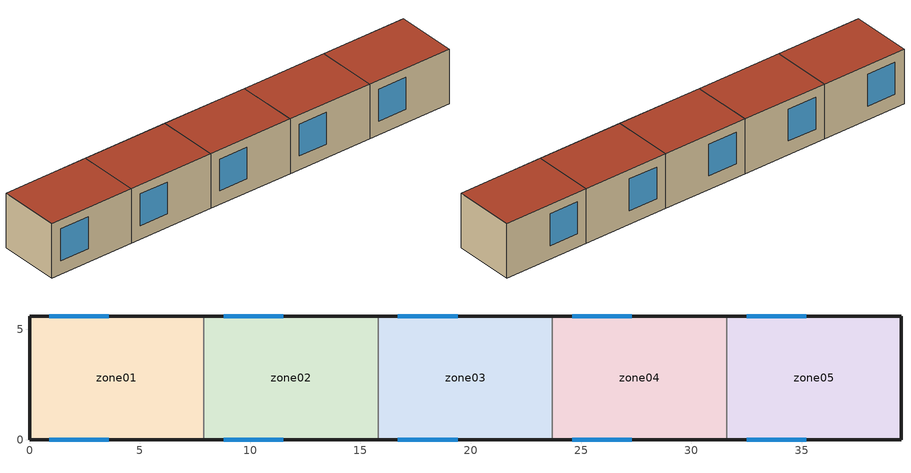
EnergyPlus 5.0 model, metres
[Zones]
zone01
 floor ground (GROUND_FLOOR): 0,0 0,5.6 7.9,5.6 7.9,0 z0
 wall outside (EXT_WALL): 7.9,5.6 0,5.6 0,0 7.9,0 z0:5
 wall to zone02 (ADJ_WALL): 7.9,0 7.9,5.6 z0:5
 window (EXT_WINDOW1): 0.9,0 3.6,0 / 3.6,5.6 0.9,5.6 z1.25:4.15
 roof outside (EXT_ROOF): 7.9,0 7.9,5.6 0,5.6 0,0 z5
zone02
 floor ground (GROUND_FLOOR): 7.9,0 7.9,5.6 15.8,5.6 15.8,0 z0
 wall outside (EXT_WALL): 15.8,5.6 7.9,5.6 / 7.9,0 15.8,0 z0:5
 wall to zone03 (ADJ_WALL): 15.8,0 15.8,5.6 z0:5
 wall to zone01 (ADJ_WALL): 7.9,5.6 7.9,0 z0:5
 window (EXT_WINDOW1): 8.8,0 11.5,0 / 11.5,5.6 8.8,5.6 z1.25:4.15
 roof outside (EXT_ROOF): 15.8,0 15.8,5.6 7.9,5.6 7.9,0 z5
zone03
 floor ground (GROUND_FLOOR): 15.8,0 15.8,5.6 23.7,5.6 23.7,0 z0
 wall outside (EXT_WALL): 23.7,5.6 15.8,5.6 / 15.8,0 23.7,0 z0:5
 wall to zone04 (ADJ_WALL): 23.7,0 23.7,5.6 z0:5
 wall to zone02 (ADJ_WALL): 15.8,5.6 15.8,0 z0:5
 window (EXT_WINDOW1): 16.7,0 19.4,0 / 19.4,5.6 16.7,5.6 z1.25:4.15
 roof outside (EXT_ROOF): 23.7,0 23.7,5.6 15.8,5.6 15.8,0 z5
zone04
 floor ground (GROUND_FLOOR): 23.7,0 23.7,5.6 31.6,5.6 31.6,0 z0
 wall outside (EXT_WALL): 31.6,5.6 23.7,5.6 / 23.7,0 31.6,0 z0:5
 wall to zone05 (ADJ_WALL): 31.6,0 31.6,5.6 z0:5
 wall to zone03 (ADJ_WALL): 23.7,5.6 23.7,0 z0:5
 window (EXT_WINDOW1): 24.6,0 27.3,0 / 27.3,5.6 24.6,5.6 z1.25:4.15
 roof outside (EXT_ROOF): 31.6,0 31.6,5.6 23.7,5.6 23.7,0 z5
zone05
 floor ground (GROUND_FLOOR): 31.6,0 31.6,5.6 39.5,5.6 39.5,0 z0
 wall outside (EXT_WALL): 31.6,0 39.5,0 39.5,5.6 31.6,5.6 z0:5
 wall to zone04 (ADJ_WALL): 31.6,5.6 31.6,0 z0:5
 window (EXT_WINDOW1): 32.5,0 35.2,0 / 35.2,5.6 32.5,5.6 z1.25:4.15
 roof outside (EXT_ROOF): 39.5,0 39.5,5.6 31.6,5.6 31.6,0 z5
[Building]
TRNSYS18: North Axis {deg}=0; Terrain=City; Loads Convergence Tolerance Value=0; Temperature Convergence Tolerance Value {deltaC}=0; Solar Distribution=FullInteriorAndExterior; Maximum Number of Warmup Days=0
[Site:Location]
not used: Latitude {deg}=0; Longitude {deg}=0; Time Zone {hr}=0; Elevation {m}=0
[Construction]
GROUND_FLOOR; EXT_WALL; EXT_ROOF; ADJ_WALL; EXT_WINDOW1: 
[WindowProperty:ShadingControl]
ESHADE=0; ISHADE=INPUT 1*MAX_ISHADE : SHADECNTRL=ISHADE_INTERNAL
[SurfaceProperty:OtherSideCoefficients]
BOUNDARY=IDENTICAL; BOUNDARY=INPUT 1*TBOUNDARY; BOUNDARY=INPUT 1*TBOUNDARY_2; BOUNDARY=INPUT 1*TBOUNDARY_3; BOUNDARY=INPUT 1*TGROUND; BOUNDARY=20; BOUNDARY=15
[Zone] Multiplier=1
zone01; zone02; zone03; zone04; zone05
